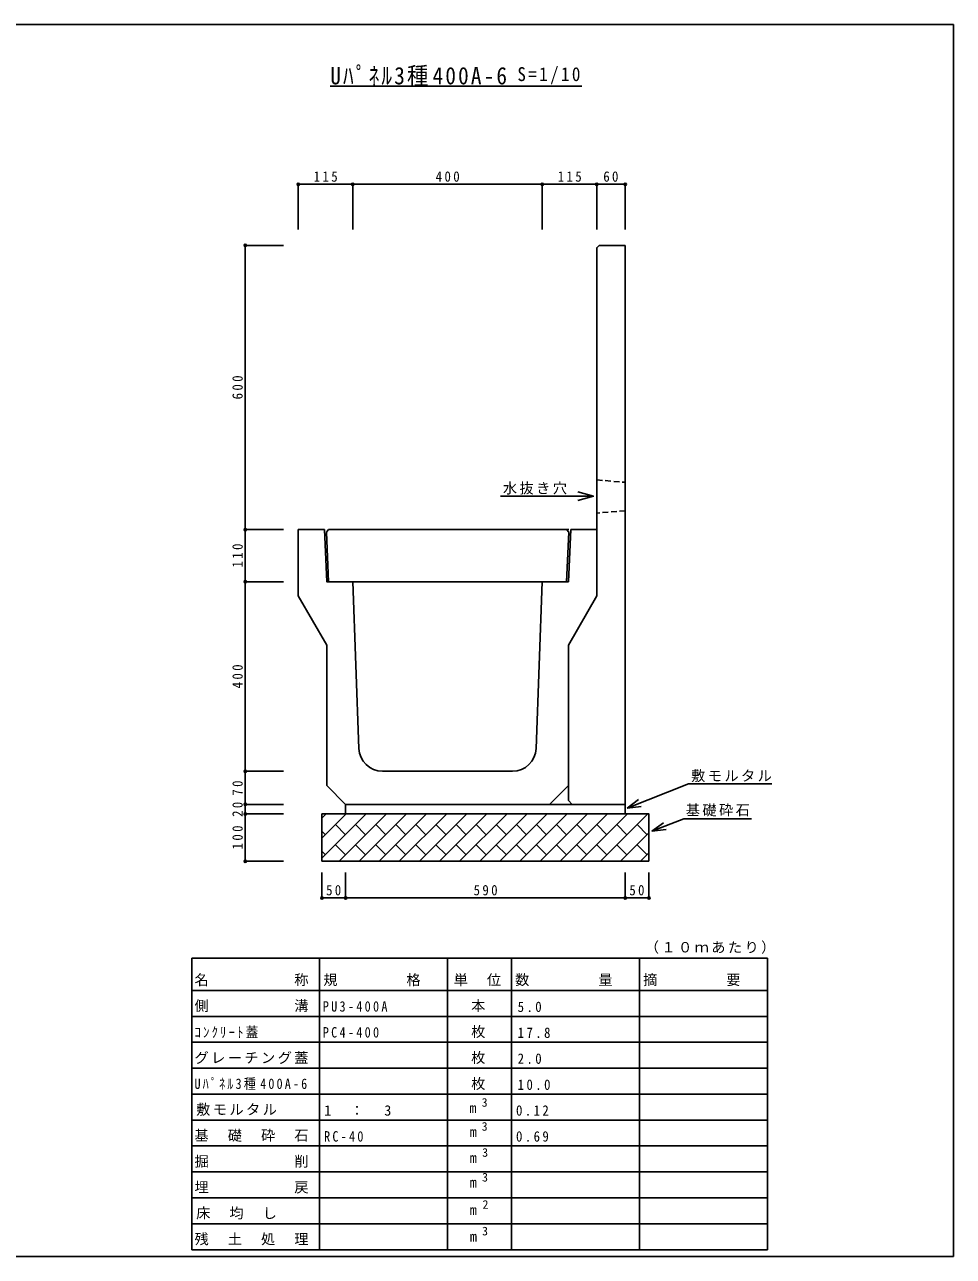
# Model space of a CAD drawing. Units: millimetres at full size, sheet at 1:10. Extents: x -3772 to 4228, y -1145 to 1455.
# Drawn here: x 2268 to 4228, y -1145 to 1455 of the extents above; entities that cross this region are included whole.
import ezdxf
from ezdxf.enums import TextEntityAlignment as Align

# ---------------------------------------------------------------- set-up
doc = ezdxf.new("R2010")
doc.units = ezdxf.units.MM
doc.header["$LTSCALE"] = 10
doc.header["$PDMODE"] = 32
doc.header["$PDSIZE"] = 5
doc.linetypes.add('DASHED1', pattern=[1.8, 1.2, -0.6])
doc.layers.add('0-0_通り芯', color=3, linetype='Continuous')
doc.layers.add('0-3_建具', color=7, linetype='Continuous')
doc.styles.add('ＭＳ ゴシック', font='')
doc.styles.get('ＭＳ ゴシック').set_extended_font_data('MS Gothic')

msp = doc.modelspace()

# ---------------------------------------------------------------- linework, layer by layer
at = {"layer": '0-0_通り芯'}
for p, q in [((3480.6, 989.26), (3535.6, 989.26)), ((3535.6, 989.26), (3535.6, -210.74)), ((2900.6, 389.26), (2845.6, 389.26)), ((2909.6, 389.26), (2904.83, 384.26)), ((2909.6, 279.26), (2904.83, 384.26)), ((2909.6, 389.26), (3416.6, 389.26)), ((3411.6, 389.26), (3416.37, 384.26)), ((3411.6, 279.26), (3416.37, 384.26)), ((3420.6, 389.26), (3415.6, 279.26)), ((3420.6, 389.26), (3475.6, 389.26)), ((3475.6, 249.26), (3415.6, 145.33)), ((3415.6, 145.26), (3475.6, 249.26)), ((2905.6, -150.74), (2905.6, 145.33)), ((3415.6, -182.74), (3415.6, 145.26)), ((3297.56, -120.74), (3023.64, -120.74)), ((2945.6, -190.74), (2905.6, -150.74)), ((2945.6, -190.74), (3423.6, -190.74)), ((2945.6, -190.74), (2945.6, -210.74)), ((3415.6, -182.74), (3423.6, -190.74)), ((3423.6, -190.74), (3535.6, -190.74)), ((2895.6, -210.74), (2895.6, -310.74)), ((2895.6, -304.26), (2989.12, -210.74)), ((2895.6, -261.83), (2946.69, -210.74)), ((2895.6, -219.4), (2904.26, -210.74)), ((2902.87, -212.13), (2901.48, -210.74)), ((2945.3, -254.56), (2924.09, -233.35)), ((2931.54, -310.74), (3031.54, -210.74)), ((2945.3, -212.13), (2943.91, -210.74)), ((2987.73, -254.56), (2966.51, -233.35)), ((2973.97, -310.74), (3073.97, -210.74)), ((2987.73, -212.13), (2986.33, -210.74)), ((3030.15, -254.56), (3008.94, -233.35)), ((3016.39, -310.74), (3116.39, -210.74)), ((3030.15, -212.13), (3028.76, -210.74)), ((3072.58, -254.56), (3051.36, -233.35)), ((3058.82, -310.74), (3158.82, -210.74)), ((3072.58, -212.13), (3071.19, -210.74)), ((3115, -254.56), (3093.79, -233.35)), ((3101.25, -310.74), (3201.25, -210.74)), ((3115, -212.13), (3113.61, -210.74)), ((3157.43, -254.56), (3136.22, -233.35)), ((3143.67, -310.74), (3243.67, -210.74)), ((3157.43, -212.13), (3156.04, -210.74)), ((3199.86, -254.56), (3178.64, -233.35)), ((3186.1, -310.74), (3286.1, -210.74)), ((3199.86, -212.13), (3198.47, -210.74)), ((3242.28, -254.56), (3221.07, -233.35)), ((3228.53, -310.74), (3328.53, -210.74)), ((3242.28, -212.13), (3240.89, -210.74)), ((3284.71, -254.56), (3263.5, -233.35)), ((3270.95, -310.74), (3370.95, -210.74)), ((3284.71, -212.13), (3283.32, -210.74)), ((3327.14, -254.56), (3305.92, -233.35)), ((3313.38, -310.74), (3413.38, -210.74)), ((3327.14, -212.13), (3325.75, -210.74)), ((3369.56, -254.56), (3348.35, -233.35)), ((3355.81, -310.74), (3455.81, -210.74)), ((3369.56, -212.13), (3368.17, -210.74)), ((3411.99, -254.56), (3390.78, -233.35)), ((3398.23, -310.74), (3498.23, -210.74)), ((3411.99, -212.13), (3410.6, -210.74)), ((3454.42, -254.56), (3433.2, -233.35)), ((3440.66, -310.74), (3540.66, -210.74)), ((3454.42, -212.13), (3453.03, -210.74)), ((3496.84, -254.56), (3475.63, -233.35)), ((3483.09, -310.74), (3583.09, -210.74)), ((3496.84, -212.13), (3495.45, -210.74)), ((3539.27, -254.56), (3518.06, -233.35)), ((3539.27, -212.13), (3537.88, -210.74)), ((3581.69, -254.56), (3560.48, -233.35)), ((3581.69, -212.13), (3580.3, -210.74)), ((2902.87, -254.56), (2895.6, -247.29)), ((3525.51, -310.74), (3585.6, -250.65)), ((2945.3, -296.98), (2924.09, -275.77)), ((2987.73, -296.98), (2966.51, -275.77)), ((3030.15, -296.98), (3008.94, -275.77)), ((3072.58, -296.98), (3051.36, -275.77)), ((3115, -296.98), (3093.79, -275.77)), ((3157.43, -296.98), (3136.22, -275.77)), ((3199.86, -296.98), (3178.64, -275.77)), ((3242.28, -296.98), (3221.07, -275.77)), ((3284.71, -296.98), (3263.5, -275.77)), ((3327.14, -296.98), (3305.92, -275.77)), ((3369.56, -296.98), (3348.35, -275.77)), ((3411.99, -296.98), (3390.78, -275.77)), ((3454.42, -296.98), (3433.2, -275.77)), ((3496.84, -296.98), (3475.63, -275.77)), ((3539.27, -296.98), (3518.06, -275.77)), ((3581.69, -296.98), (3560.48, -275.77)), ((2902.87, -296.98), (2895.6, -289.71)), ((2895.6, -310.74), (3585.6, -310.74)), ((3567.94, -310.74), (3585.6, -293.08))]:
    msp.add_line(p, q, dxfattribs=at)
at = {"layer": '0-0_通り芯', "linetype": 'DASHED1'}
for p, q in [((3475.6, 494.26), (3535.6, 489.26)), ((3535.6, 429.26), (3475.6, 424.26))]:
    msp.add_line(p, q, dxfattribs=at)
at = {"layer": '0-0_通り芯', "color": 2}
msp.add_line((228.1, -1144.7), (4228.1, -1144.7), dxfattribs=at)
msp.add_lwpolyline([(-3771.9, 1455.3), (4228.1, 1455.3), (4228.1, -1144.7)], dxfattribs=at)
at = {"layer": '0-0_通り芯'}
for points in [[(3480.6, 989.26), (3475.6, 984.26), (3475.6, 249.26)], [(2845.6, 389.26), (2845.6, 249.26), (2905.6, 145.33)], [(2900.6, 389.26), (2905.6, 279.26), (3415.6, 279.26)], [(2973.68, -72.74), (2960.6, 279.26), (2957.63, 279.26)], [(3347.52, -72.74), (3360.6, 279.26), (3363.57, 279.26)], [(3375.6, -190.74), (3415.6, -150.74), (3415.6, 145.33)], [(2895.6, -210.74), (3585.6, -210.74), (3585.6, -310.74)]]:
    msp.add_lwpolyline(points, dxfattribs=at)
for centre, start, end in [((3023.64, -70.74), 182.2906, 270), ((3297.56, -70.74), 270, 357.70938)]:
    msp.add_arc(centre, 50, start, end, dxfattribs=at)
at = {"layer": '0-3_建具'}
for p, q in [((2913.1, 1325.3), (3443.77, 1325.3)), ((2845.6, 1118.4), (2960.6, 1118.4)), ((2845.6, 1118.4), (2845.6, 1023.16)), ((2960.6, 1118.4), (2960.6, 1023.16)), ((2960.6, 1118.4), (3360.6, 1118.4)), ((3360.6, 1118.4), (3360.6, 1023.16)), ((3360.6, 1118.4), (3475.6, 1118.4)), ((3475.6, 1118.4), (3475.6, 1023.16)), ((3475.6, 1118.4), (3535.6, 1118.4)), ((3535.6, 1118.4), (3535.6, 1023.16)), ((2733.66, 389.26), (2733.66, 989.26)), ((2733.66, 989.26), (2814.25, 989.26)), ((3468.47, 459.75), (3435.55, 450.56)), ((2733.66, 279.26), (2733.66, 389.26)), ((2733.66, 389.26), (2814.25, 389.26)), ((2733.66, -120.74), (2733.66, 279.26)), ((2733.66, 279.26), (2814.25, 279.26)), ((2733.66, -190.74), (2733.66, -120.74)), ((2733.66, -120.74), (2814.25, -120.74)), ((3539.57, -198.28), (3669.47, -147.37)), ((3669.47, -147.37), (3844.66, -147.37)), ((3539.57, -198.28), (3563.72, -180.48)), ((2733.66, -210.74), (2733.66, -190.74)), ((2733.66, -190.74), (2814.25, -190.74)), ((3539.57, -198.28), (3569.38, -194.94)), ((2733.66, -310.74), (2733.66, -210.74)), ((2733.66, -210.74), (2814.25, -210.74)), ((3591.9, -247.32), (3659.21, -221.02)), ((3591.9, -247.32), (3616.07, -229.54)), ((3659.21, -221.02), (3802.24, -221.02)), ((3591.9, -247.32), (3621.72, -244)), ((2733.66, -310.74), (2814.25, -310.74)), ((2895.6, -387.95), (2895.6, -334.22)), ((2945.6, -387.95), (2945.6, -334.22)), ((3535.6, -387.95), (3535.6, -334.22)), ((3585.6, -387.95), (3585.6, -334.22)), ((2895.6, -387.95), (2945.6, -387.95)), ((2945.6, -387.95), (3535.6, -387.95)), ((3535.6, -387.95), (3585.6, -387.95)), ((2620.6, -514.98), (3835.6, -514.98)), ((2620.6, -514.98), (2620.6, -1130.58)), ((2890.6, -514.98), (2890.6, -1130.58)), ((3160.6, -514.98), (3160.6, -1130.58)), ((3295.6, -514.98), (3295.6, -1130.58)), ((3565.6, -514.98), (3565.6, -1130.58)), ((3835.6, -514.98), (3835.6, -1130.58)), ((2620.6, -583.38), (3835.6, -583.38)), ((2620.6, -638.1), (3835.6, -638.1)), ((2620.6, -692.82), (3835.6, -692.82)), ((2620.6, -747.54), (3835.6, -747.54)), ((2620.6, -802.54), (3835.6, -802.54)), ((2620.6, -856.98), (3835.6, -856.98)), ((2620.6, -911.7), (3835.6, -911.7)), ((2620.6, -966.42), (3835.6, -966.42)), ((2620.6, -1021.14), (3835.6, -1021.14)), ((2620.6, -1075.86), (3835.6, -1075.86)), ((2620.6, -1130.58), (3835.6, -1130.58)), ((2706.1, -1130.58), (3615.1, -1130.58))]:
    msp.add_line(p, q, dxfattribs=at)
msp.add_lwpolyline([(3272.16, 459.75), (3468.47, 459.75), (3435.55, 468.93)], dxfattribs=at)
for p in [(2845.6, 1118.4), (2960.6, 1118.4), (3360.6, 1118.4), (3475.6, 1118.4), (3535.6, 1118.4), (2733.66, 989.26), (2733.66, 389.26), (2733.66, 279.26), (2733.66, -120.74), (2733.66, -190.74), (2733.66, -210.74), (2733.66, -310.74), (2895.6, -387.95), (2945.6, -387.95), (3535.6, -387.95), (3585.6, -387.95)]:
    msp.add_point(p, dxfattribs=at)

# ---------------------------------------------------------------- texts
at = {"layer": '0-3_建具', "style": 'ＭＳ ゴシック'}
for p in [(3206.52, -848.72), (3207.42, -899.34), (3207.42, -954.06), (3207.42, -1006.04), (3207.51, -1064.18), (3207.69, -1120.27)]:
    msp.add_text('m', height=21.99, dxfattribs=at).set_placement(p, align=Align.BOTTOM_LEFT)
at = {"layer": '0-3_建具', "color": 4, "style": 'ＭＳ ゴシック'}
for s, p in [('3', (3232.62, -834.36)), ('3', (3232.62, -884.98)), ('3', (3233.79, -940.04)), ('3', (3233.52, -992.3)), ('2', (3234.42, -1049.82)), ('3', (3233.52, -1105.91))]:
    msp.add_text(s, height=18.33, dxfattribs=at).set_placement(p, align=Align.BOTTOM_LEFT)
at = {"layer": '0-3_建具', "color": 3, "insert": (2913.1, 1325.3), "char_height": 36.66, "attachment_point": 7, "style": 'ＭＳ ゴシック'}
msp.add_mtext('\\T1.2;\\W0.9;Uﾊﾟﾈﾙ3種400A-6', dxfattribs=at)
at = {"layer": '0-3_建具', "attachment_point": 7, "style": 'ＭＳ ゴシック'}
for s, insert, char_height in [('\\T1.28;\\W0.9;S=1/10', (3308.04, 1328.99), 29.33), ('\\T1.38;\\W0.9;115', (2878.1, 1123.4), 21.99), ('\\T1.38;\\W0.9;400', (3135.6, 1123.4), 21.99), ('\\T1.38;\\W0.9;115', (3393.1, 1123.4), 21.99), ('\\T1.36;\\W0.9;60', (3489.35, 1123.4), 21.99), ('\\T1.17;水抜き穴', (3277.38, 463.31), 21.99), ('\\T1.17;敷モルタル', (3674.7, -143.8), 21.99), ('\\T1.17;基礎砕石', (3663.38, -216.06), 21.99), ('\\T1.36;\\W0.9;50', (2904.35, -382.95), 21.99), ('\\T1.38;\\W0.9;590', (3215.6, -382.95), 21.99), ('\\T1.36;\\W0.9;50', (3544.35, -382.95), 21.99), ('\\T1.17;（１０ｍあたり）', (3576.85, -506.04), 21.99), ('\\T1.17;名\u3000\u3000\u3000\u3000\u3000称', (2626.6, -574.44), 21.99), ('\\T1.17;規\u3000\u3000\u3000\u3000格', (2898.35, -574.44), 21.99), ('\\T1.17;単\u3000位', (3173.6, -574.44), 21.99), ('\\T1.17;数\u3000\u3000\u3000\u3000量', (3303.35, -574.44), 21.99), ('\\T1.17;摘\u3000\u3000\u3000\u3000要', (3573.35, -574.44), 21.99), ('\\T1.17;側\u3000\u3000\u3000\u3000\u3000溝', (2626.6, -629.16), 21.99), ('\\T1.39;\\W0.85;PU3-400A', (2897.35, -628.37), 21.99), ('\\T1.17;\u3000本', (3175.35, -629.16), 21.99), ('\\T1.38;\\W0.9;5.0', (3308.6, -629.16), 21.99), ('\\T1.33;\\W0.9;ｺﾝｸﾘｰﾄ蓋', (2626.6, -683.88), 21.99), ('\\T1.39;\\W0.85;PC4-400', (2897.35, -683.09), 21.99), ('\\T1.17;\u3000枚', (3175.35, -683.88), 21.99), ('\\T1.38;\\W0.9;17.8', (3308.6, -683.88), 21.99), ('\\T1.17;グレーチング蓋', (2626.6, -738.6), 21.99), ('\\T1.17;\u3000枚', (3175.35, -738.6), 21.99), ('\\T1.38;\\W0.9;2.0', (3308.6, -738.6), 21.99), ('\\T1.36;\\W0.85;Uﾊﾟﾈﾙ3種400A-6', (2626.6, -793.6), 21.99), ('\\T1.17;\u3000枚', (3175.35, -793.6), 21.99), ('\\T1.38;\\W0.9;10.0', (3308.6, -793.6), 21.99), ('\\T1.17;敷モルタル', (2630.1, -848.04), 21.99), ('\\T1.21;1\u3000：\u30003', (2900.1, -848.04), 21.99), ('\\T1.38;\\W0.9;0.12', (3305.1, -848.04), 21.99), ('\\T1.17;基\u3000礎\u3000砕\u3000石', (2626.6, -902.76), 21.99), ('\\T1.38;\\W0.85;RC-40', (2900.1, -902.76), 21.99), ('\\T1.38;\\W0.9;0.69', (3305.1, -902.76), 21.99), ('\\T1.17;掘\u3000\u3000\u3000\u3000\u3000削', (2626.6, -957.48), 21.99), ('\\T1.17;埋\u3000\u3000\u3000\u3000\u3000戻', (2626.6, -1012.2), 21.99), ('\\T1.17;床\u3000均\u3000し', (2630.1, -1066.92), 21.99), ('\\T1.17;残\u3000土\u3000処\u3000理', (2626.6, -1121.64), 21.99)]:
    msp.add_mtext(s, dxfattribs=dict(at, insert=insert, char_height=char_height))
at = {"layer": '0-3_建具', "char_height": 21.99, "attachment_point": 7, "rotation": 90, "style": 'ＭＳ ゴシック'}
for s, insert in [('\\T1.38;\\W0.9;600', (2728.66, 664.26)), ('\\T1.38;\\W0.9;110', (2728.66, 309.26)), ('\\T1.38;\\W0.9;400', (2728.66, 54.26)), ('\\T1.36;\\W0.9;70', (2728.66, -171.99)), ('\\T1.36;\\W0.9;20', (2728.66, -216.99)), ('\\T1.38;\\W0.9;100', (2728.66, -285.74))]:
    msp.add_mtext(s, dxfattribs=dict(at, insert=insert))

doc.saveas('drawing.dxf')
